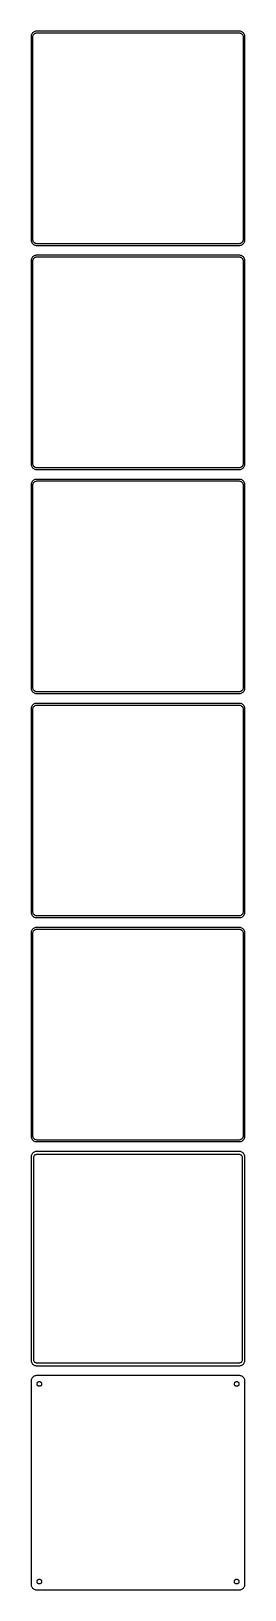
# Model space of a CAD drawing. Header units: metres. Extents: x -98 to 98, y 2963 to 6013.
# Drawn here: x -98 to 98, y 2963 to 4381 of the extents above; entities that cross this region are included whole.
import ezdxf

# ---------------------------------------------------------------- set-up
doc = ezdxf.new("R2010")
doc.units = ezdxf.units.M

msp = doc.modelspace()

# ---------------------------------------------------------------- linework, layer by layer
for p, q in [((-97.4606, 4377.13), (-97.5, 4376.5)), ((-97.5, 4376.5), (-97.5, 4191.5)), ((-97.3429, 4377.74), (-97.4606, 4377.13)), ((-97.1489, 4378.34), (-97.3429, 4377.74)), ((-96.8815, 4378.91), (-97.1489, 4378.34)), ((-96.5451, 4379.44), (-96.8815, 4378.91)), ((-96.1448, 4379.92), (-96.5451, 4379.44)), ((-95.6871, 4380.35), (-96.1448, 4379.92)), ((-96, 4376), (-95.9685, 4376.5)), ((-96, 4192), (-96, 4376)), ((-95.9685, 4376.5), (-95.8743, 4376.99)), ((-95.8743, 4376.99), (-95.7191, 4377.47)), ((-95.7191, 4377.47), (-95.5052, 4377.93)), ((-95.1791, 4380.72), (-95.6871, 4380.35)), ((-95.5052, 4377.93), (-95.2361, 4378.35)), ((-95.2361, 4378.35), (-94.9159, 4378.74)), ((-94.6289, 4381.02), (-95.1791, 4380.72)), ((-94.9159, 4378.74), (-94.5497, 4379.08)), ((-94.0451, 4381.26), (-94.6289, 4381.02)), ((-94.5497, 4379.08), (-94.1433, 4379.38)), ((-94.1433, 4379.38), (-93.7031, 4379.62)), ((-93.4369, 4381.41), (-94.0451, 4381.26)), ((-93.7031, 4379.62), (-93.2361, 4379.8)), ((-92.8139, 4381.49), (-93.4369, 4381.41)), ((-93.2361, 4379.8), (-92.7495, 4379.93)), ((92.8139, 4381.49), (-92.8139, 4381.49)), ((-92.7495, 4379.93), (-92.2512, 4379.99)), ((-92.2512, 4379.99), (92.2512, 4379.99)), ((92.2512, 4379.99), (92.7495, 4379.93)), ((92.7495, 4379.93), (93.2361, 4379.8)), ((93.4369, 4381.41), (92.8139, 4381.49)), ((93.2361, 4379.8), (93.7031, 4379.62)), ((94.0451, 4381.26), (93.4369, 4381.41)), ((93.7031, 4379.62), (94.1433, 4379.38)), ((94.6289, 4381.02), (94.0451, 4381.26)), ((94.1433, 4379.38), (94.5497, 4379.08)), ((94.5497, 4379.08), (94.9159, 4378.74)), ((95.1791, 4380.72), (94.6289, 4381.02)), ((94.9159, 4378.74), (95.2361, 4378.35)), ((95.6871, 4380.35), (95.1791, 4380.72)), ((95.2361, 4378.35), (95.5052, 4377.93)), ((95.5052, 4377.93), (95.7191, 4377.47)), ((96.1448, 4379.92), (95.6871, 4380.35)), ((95.7191, 4377.47), (95.8743, 4376.99)), ((95.8743, 4376.99), (95.9685, 4376.5)), ((95.9685, 4376.5), (96, 4376)), ((96, 4376), (96, 4192)), ((96.5451, 4379.44), (96.1448, 4379.92)), ((96.8815, 4378.91), (96.5451, 4379.44)), ((97.1489, 4378.34), (96.8815, 4378.91)), ((97.3429, 4377.74), (97.1489, 4378.34)), ((97.4606, 4377.13), (97.3429, 4377.74)), ((97.5, 4376.5), (97.4606, 4377.13)), ((97.5, 4191.5), (97.5, 4376.5)), ((-97.5, 4191.5), (-97.4606, 4190.87)), ((-97.4606, 4190.87), (-97.3429, 4190.26)), ((-97.3429, 4190.26), (-97.1489, 4189.66)), ((-97.1489, 4189.66), (-96.8815, 4189.09)), ((-96.8815, 4189.09), (-96.5451, 4188.56)), ((-96.5451, 4188.56), (-96.1448, 4188.08)), ((-96.1448, 4188.08), (-95.6871, 4187.65)), ((-95.9685, 4191.5), (-96, 4192)), ((-95.8743, 4191.01), (-95.9685, 4191.5)), ((-95.7191, 4190.53), (-95.8743, 4191.01)), ((-95.5052, 4190.07), (-95.7191, 4190.53)), ((-95.6871, 4187.65), (-95.1791, 4187.28)), ((-95.2361, 4189.65), (-95.5052, 4190.07)), ((-94.9159, 4189.26), (-95.2361, 4189.65)), ((-95.1791, 4187.28), (-94.6289, 4186.98)), ((-94.5497, 4188.92), (-94.9159, 4189.26)), ((-94.6289, 4186.98), (-94.0451, 4186.74)), ((-94.1433, 4188.62), (-94.5497, 4188.92)), ((-93.7031, 4188.38), (-94.1433, 4188.62)), ((-94.0451, 4186.74), (-93.4369, 4186.59)), ((-93.2361, 4188.2), (-93.7031, 4188.38)), ((-93.4369, 4186.59), (-92.8139, 4186.51)), ((-92.7495, 4188.07), (-93.2361, 4188.2)), ((-92.8139, 4186.51), (92.8139, 4186.51)), ((-92.2512, 4188.01), (-92.7495, 4188.07)), ((92.2512, 4188.01), (-92.2512, 4188.01)), ((92.7495, 4188.07), (92.2512, 4188.01)), ((93.2361, 4188.2), (92.7495, 4188.07)), ((92.8139, 4186.51), (93.4369, 4186.59)), ((93.7031, 4188.38), (93.2361, 4188.2)), ((93.4369, 4186.59), (94.0451, 4186.74)), ((94.1433, 4188.62), (93.7031, 4188.38)), ((94.0451, 4186.74), (94.6289, 4186.98)), ((94.5497, 4188.92), (94.1433, 4188.62)), ((94.9159, 4189.26), (94.5497, 4188.92)), ((94.6289, 4186.98), (95.1791, 4187.28)), ((95.2361, 4189.65), (94.9159, 4189.26)), ((95.1791, 4187.28), (95.6871, 4187.65)), ((95.5052, 4190.07), (95.2361, 4189.65)), ((95.7191, 4190.53), (95.5052, 4190.07)), ((95.6871, 4187.65), (96.1448, 4188.08)), ((95.8743, 4191.01), (95.7191, 4190.53)), ((95.9685, 4191.5), (95.8743, 4191.01)), ((96, 4192), (95.9685, 4191.5)), ((96.1448, 4188.08), (96.5451, 4188.56)), ((96.5451, 4188.56), (96.8815, 4189.09)), ((96.8815, 4189.09), (97.1489, 4189.66)), ((97.1489, 4189.66), (97.3429, 4190.26)), ((97.3429, 4190.26), (97.4606, 4190.87)), ((97.4606, 4190.87), (97.5, 4191.5)), ((-97.4606, 4173.13), (-97.5, 4172.5)), ((-97.5, 4172.5), (-97.5, 3987.5)), ((-97.3429, 4173.74), (-97.4606, 4173.13)), ((-97.1489, 4174.34), (-97.3429, 4173.74)), ((-96.8815, 4174.91), (-97.1489, 4174.34)), ((-96.5451, 4175.44), (-96.8815, 4174.91)), ((-96.1448, 4175.92), (-96.5451, 4175.44)), ((-95.6871, 4176.35), (-96.1448, 4175.92)), ((-96, 4172), (-95.9685, 4172.5)), ((-96, 3988), (-96, 4172)), ((-95.9685, 4172.5), (-95.8743, 4172.99)), ((-95.8743, 4172.99), (-95.7191, 4173.47)), ((-95.7191, 4173.47), (-95.5052, 4173.93)), ((-95.1791, 4176.72), (-95.6871, 4176.35)), ((-95.5052, 4173.93), (-95.2361, 4174.35)), ((-95.2361, 4174.35), (-94.9159, 4174.74)), ((-94.6289, 4177.02), (-95.1791, 4176.72)), ((-94.9159, 4174.74), (-94.5497, 4175.08)), ((-94.0451, 4177.26), (-94.6289, 4177.02)), ((-94.5497, 4175.08), (-94.1433, 4175.38)), ((-94.1433, 4175.38), (-93.7031, 4175.62)), ((-93.4369, 4177.41), (-94.0451, 4177.26)), ((-93.7031, 4175.62), (-93.2361, 4175.8)), ((-92.8139, 4177.49), (-93.4369, 4177.41)), ((-93.2361, 4175.8), (-92.7495, 4175.93)), ((92.8139, 4177.49), (-92.8139, 4177.49)), ((-92.7495, 4175.93), (-92.2512, 4175.99)), ((-92.2512, 4175.99), (92.2512, 4175.99)), ((92.2512, 4175.99), (92.7495, 4175.93)), ((92.7495, 4175.93), (93.2361, 4175.8)), ((93.4369, 4177.41), (92.8139, 4177.49)), ((93.2361, 4175.8), (93.7031, 4175.62)), ((94.0451, 4177.26), (93.4369, 4177.41)), ((93.7031, 4175.62), (94.1433, 4175.38)), ((94.6289, 4177.02), (94.0451, 4177.26)), ((94.1433, 4175.38), (94.5497, 4175.08)), ((94.5497, 4175.08), (94.9159, 4174.74)), ((95.1791, 4176.72), (94.6289, 4177.02)), ((94.9159, 4174.74), (95.2361, 4174.35)), ((95.6871, 4176.35), (95.1791, 4176.72)), ((95.2361, 4174.35), (95.5052, 4173.93)), ((95.5052, 4173.93), (95.7191, 4173.47)), ((96.1448, 4175.92), (95.6871, 4176.35)), ((95.7191, 4173.47), (95.8743, 4172.99)), ((95.8743, 4172.99), (95.9685, 4172.5)), ((95.9685, 4172.5), (96, 4172)), ((96, 4172), (96, 3988)), ((96.5451, 4175.44), (96.1448, 4175.92)), ((96.8815, 4174.91), (96.5451, 4175.44)), ((97.1489, 4174.34), (96.8815, 4174.91)), ((97.3429, 4173.74), (97.1489, 4174.34)), ((97.4606, 4173.13), (97.3429, 4173.74)), ((97.5, 4172.5), (97.4606, 4173.13)), ((97.5, 3987.5), (97.5, 4172.5)), ((-97.5, 3987.5), (-97.4606, 3986.87)), ((-95.9685, 3987.5), (-96, 3988)), ((-95.8743, 3987.01), (-95.9685, 3987.5)), ((95.9685, 3987.5), (95.8743, 3987.01)), ((96, 3988), (95.9685, 3987.5)), ((97.4606, 3986.87), (97.5, 3987.5)), ((-97.4606, 3986.87), (-97.3429, 3986.26)), ((-97.3429, 3986.26), (-97.1489, 3985.66)), ((-97.1489, 3985.66), (-96.8815, 3985.09)), ((-96.8815, 3985.09), (-96.5451, 3984.56)), ((-96.5451, 3984.56), (-96.1448, 3984.08)), ((-96.1448, 3984.08), (-95.6871, 3983.65)), ((-95.7191, 3986.53), (-95.8743, 3987.01)), ((-95.5052, 3986.07), (-95.7191, 3986.53)), ((-95.6871, 3983.65), (-95.1791, 3983.28)), ((-95.2361, 3985.65), (-95.5052, 3986.07)), ((-94.9159, 3985.26), (-95.2361, 3985.65)), ((-95.1791, 3983.28), (-94.6289, 3982.98)), ((-94.5497, 3984.92), (-94.9159, 3985.26)), ((-94.6289, 3982.98), (-94.0451, 3982.74)), ((-94.0451, 3973.26), (-94.6289, 3973.02)), ((-94.1433, 3984.62), (-94.5497, 3984.92)), ((-93.7031, 3984.38), (-94.1433, 3984.62)), ((-94.0451, 3982.74), (-93.4369, 3982.59)), ((-93.4369, 3973.41), (-94.0451, 3973.26)), ((-93.2361, 3984.2), (-93.7031, 3984.38)), ((-93.4369, 3982.59), (-92.8139, 3982.51)), ((-92.8139, 3973.49), (-93.4369, 3973.41)), ((-92.7495, 3984.07), (-93.2361, 3984.2)), ((-92.8139, 3982.51), (92.8139, 3982.51)), ((92.8139, 3973.49), (-92.8139, 3973.49)), ((-92.2512, 3984.01), (-92.7495, 3984.07)), ((92.2512, 3984.01), (-92.2512, 3984.01)), ((92.7495, 3984.07), (92.2512, 3984.01)), ((93.2361, 3984.2), (92.7495, 3984.07)), ((92.8139, 3982.51), (93.4369, 3982.59)), ((93.4369, 3973.41), (92.8139, 3973.49)), ((93.7031, 3984.38), (93.2361, 3984.2)), ((93.4369, 3982.59), (94.0451, 3982.74)), ((94.0451, 3973.26), (93.4369, 3973.41)), ((94.1433, 3984.62), (93.7031, 3984.38)), ((94.0451, 3982.74), (94.6289, 3982.98)), ((94.6289, 3973.02), (94.0451, 3973.26)), ((94.5497, 3984.92), (94.1433, 3984.62)), ((94.9159, 3985.26), (94.5497, 3984.92)), ((94.6289, 3982.98), (95.1791, 3983.28)), ((95.2361, 3985.65), (94.9159, 3985.26)), ((95.1791, 3983.28), (95.6871, 3983.65)), ((95.5052, 3986.07), (95.2361, 3985.65)), ((95.7191, 3986.53), (95.5052, 3986.07)), ((95.6871, 3983.65), (96.1448, 3984.08)), ((95.8743, 3987.01), (95.7191, 3986.53)), ((96.1448, 3984.08), (96.5451, 3984.56)), ((96.5451, 3984.56), (96.8815, 3985.09)), ((96.8815, 3985.09), (97.1489, 3985.66)), ((97.1489, 3985.66), (97.3429, 3986.26)), ((97.3429, 3986.26), (97.4606, 3986.87)), ((-97.4606, 3969.13), (-97.5, 3968.5)), ((-97.5, 3968.5), (-97.5, 3783.5)), ((-97.3429, 3969.74), (-97.4606, 3969.13)), ((-97.1489, 3970.34), (-97.3429, 3969.74)), ((-96.8815, 3970.91), (-97.1489, 3970.34)), ((-96.5451, 3971.44), (-96.8815, 3970.91)), ((-96.1448, 3971.92), (-96.5451, 3971.44)), ((-95.6871, 3972.35), (-96.1448, 3971.92)), ((-96, 3968), (-95.9685, 3968.5)), ((-96, 3784), (-96, 3968)), ((-95.9685, 3968.5), (-95.8743, 3968.99)), ((-95.8743, 3968.99), (-95.7191, 3969.47)), ((-95.7191, 3969.47), (-95.5052, 3969.93)), ((-95.1791, 3972.72), (-95.6871, 3972.35)), ((-95.5052, 3969.93), (-95.2361, 3970.35)), ((-95.2361, 3970.35), (-94.9159, 3970.74)), ((-94.6289, 3973.02), (-95.1791, 3972.72)), ((-94.9159, 3970.74), (-94.5497, 3971.08)), ((-94.5497, 3971.08), (-94.1433, 3971.38)), ((-94.1433, 3971.38), (-93.7031, 3971.62)), ((-93.7031, 3971.62), (-93.2361, 3971.8)), ((-93.2361, 3971.8), (-92.7495, 3971.93)), ((-92.7495, 3971.93), (-92.2512, 3971.99)), ((-92.2512, 3971.99), (92.2512, 3971.99)), ((92.2512, 3971.99), (92.7495, 3971.93)), ((92.7495, 3971.93), (93.2361, 3971.8)), ((93.2361, 3971.8), (93.7031, 3971.62)), ((93.7031, 3971.62), (94.1433, 3971.38)), ((94.1433, 3971.38), (94.5497, 3971.08)), ((94.5497, 3971.08), (94.9159, 3970.74)), ((95.1791, 3972.72), (94.6289, 3973.02)), ((94.9159, 3970.74), (95.2361, 3970.35)), ((95.6871, 3972.35), (95.1791, 3972.72)), ((95.2361, 3970.35), (95.5052, 3969.93)), ((95.5052, 3969.93), (95.7191, 3969.47)), ((96.1448, 3971.92), (95.6871, 3972.35)), ((95.7191, 3969.47), (95.8743, 3968.99)), ((95.8743, 3968.99), (95.9685, 3968.5)), ((95.9685, 3968.5), (96, 3968)), ((96, 3968), (96, 3784)), ((96.5451, 3971.44), (96.1448, 3971.92)), ((96.8815, 3970.91), (96.5451, 3971.44)), ((97.1489, 3970.34), (96.8815, 3970.91)), ((97.3429, 3969.74), (97.1489, 3970.34)), ((97.4606, 3969.13), (97.3429, 3969.74)), ((97.5, 3968.5), (97.4606, 3969.13)), ((97.5, 3783.5), (97.5, 3968.5)), ((-97.5, 3783.5), (-97.4606, 3782.87)), ((-97.4606, 3782.87), (-97.3429, 3782.26)), ((-97.3429, 3782.26), (-97.1489, 3781.66)), ((-97.1489, 3781.66), (-96.8815, 3781.09)), ((-96.8815, 3781.09), (-96.5451, 3780.56)), ((-96.5451, 3780.56), (-96.1448, 3780.08)), ((-96.1448, 3780.08), (-95.6871, 3779.65)), ((-95.9685, 3783.5), (-96, 3784)), ((-95.8743, 3783.01), (-95.9685, 3783.5)), ((-95.7191, 3782.53), (-95.8743, 3783.01)), ((-95.5052, 3782.07), (-95.7191, 3782.53)), ((-95.6871, 3779.65), (-95.1791, 3779.28)), ((-95.2361, 3781.65), (-95.5052, 3782.07)), ((-94.9159, 3781.26), (-95.2361, 3781.65)), ((-95.1791, 3779.28), (-94.6289, 3778.98)), ((-94.5497, 3780.92), (-94.9159, 3781.26)), ((-94.6289, 3778.98), (-94.0451, 3778.74)), ((-94.1433, 3780.62), (-94.5497, 3780.92)), ((-93.7031, 3780.38), (-94.1433, 3780.62)), ((-94.0451, 3778.74), (-93.4369, 3778.59)), ((-93.2361, 3780.2), (-93.7031, 3780.38)), ((-93.4369, 3778.59), (-92.8139, 3778.51)), ((-92.7495, 3780.07), (-93.2361, 3780.2)), ((-92.8139, 3778.51), (92.8139, 3778.51)), ((-92.2512, 3780.01), (-92.7495, 3780.07)), ((92.2512, 3780.01), (-92.2512, 3780.01)), ((92.7495, 3780.07), (92.2512, 3780.01)), ((93.2361, 3780.2), (92.7495, 3780.07)), ((92.8139, 3778.51), (93.4369, 3778.59)), ((93.7031, 3780.38), (93.2361, 3780.2)), ((93.4369, 3778.59), (94.0451, 3778.74)), ((94.1433, 3780.62), (93.7031, 3780.38)), ((94.0451, 3778.74), (94.6289, 3778.98)), ((94.5497, 3780.92), (94.1433, 3780.62)), ((94.9159, 3781.26), (94.5497, 3780.92)), ((94.6289, 3778.98), (95.1791, 3779.28)), ((95.2361, 3781.65), (94.9159, 3781.26)), ((95.1791, 3779.28), (95.6871, 3779.65)), ((95.5052, 3782.07), (95.2361, 3781.65)), ((95.7191, 3782.53), (95.5052, 3782.07)), ((95.6871, 3779.65), (96.1448, 3780.08)), ((95.8743, 3783.01), (95.7191, 3782.53)), ((95.9685, 3783.5), (95.8743, 3783.01)), ((96, 3784), (95.9685, 3783.5)), ((96.1448, 3780.08), (96.5451, 3780.56)), ((96.5451, 3780.56), (96.8815, 3781.09)), ((96.8815, 3781.09), (97.1489, 3781.66)), ((97.1489, 3781.66), (97.3429, 3782.26)), ((97.3429, 3782.26), (97.4606, 3782.87)), ((97.4606, 3782.87), (97.5, 3783.5)), ((-97.4606, 3765.13), (-97.5, 3764.5)), ((-97.5, 3764.5), (-97.5, 3579.5)), ((-97.3429, 3765.74), (-97.4606, 3765.13)), ((-97.1489, 3766.34), (-97.3429, 3765.74)), ((-96.8815, 3766.91), (-97.1489, 3766.34)), ((-96.5451, 3767.44), (-96.8815, 3766.91)), ((-96.1448, 3767.92), (-96.5451, 3767.44)), ((-95.6871, 3768.35), (-96.1448, 3767.92)), ((-96, 3764), (-95.9685, 3764.5)), ((-96, 3580), (-96, 3764)), ((-95.9685, 3764.5), (-95.8743, 3764.99)), ((-95.8743, 3764.99), (-95.7191, 3765.47)), ((-95.7191, 3765.47), (-95.5052, 3765.93)), ((-95.1791, 3768.72), (-95.6871, 3768.35)), ((-95.5052, 3765.93), (-95.2361, 3766.35)), ((-95.2361, 3766.35), (-94.9159, 3766.74)), ((-94.6289, 3769.02), (-95.1791, 3768.72)), ((-94.9159, 3766.74), (-94.5497, 3767.08)), ((-94.0451, 3769.26), (-94.6289, 3769.02)), ((-94.5497, 3767.08), (-94.1433, 3767.38)), ((-94.1433, 3767.38), (-93.7031, 3767.62)), ((-93.4369, 3769.41), (-94.0451, 3769.26)), ((-93.7031, 3767.62), (-93.2361, 3767.8)), ((-92.8139, 3769.49), (-93.4369, 3769.41)), ((-93.2361, 3767.8), (-92.7495, 3767.93)), ((92.8139, 3769.49), (-92.8139, 3769.49)), ((-92.7495, 3767.93), (-92.2512, 3767.99)), ((-92.2512, 3767.99), (92.2512, 3767.99)), ((92.2512, 3767.99), (92.7495, 3767.93)), ((92.7495, 3767.93), (93.2361, 3767.8)), ((93.4369, 3769.41), (92.8139, 3769.49)), ((93.2361, 3767.8), (93.7031, 3767.62)), ((94.0451, 3769.26), (93.4369, 3769.41)), ((93.7031, 3767.62), (94.1433, 3767.38)), ((94.6289, 3769.02), (94.0451, 3769.26)), ((94.1433, 3767.38), (94.5497, 3767.08)), ((94.5497, 3767.08), (94.9159, 3766.74)), ((95.1791, 3768.72), (94.6289, 3769.02)), ((94.9159, 3766.74), (95.2361, 3766.35)), ((95.6871, 3768.35), (95.1791, 3768.72)), ((95.2361, 3766.35), (95.5052, 3765.93)), ((95.5052, 3765.93), (95.7191, 3765.47)), ((96.1448, 3767.92), (95.6871, 3768.35)), ((95.7191, 3765.47), (95.8743, 3764.99)), ((95.8743, 3764.99), (95.9685, 3764.5)), ((95.9685, 3764.5), (96, 3764)), ((96, 3764), (96, 3580)), ((96.5451, 3767.44), (96.1448, 3767.92)), ((96.8815, 3766.91), (96.5451, 3767.44)), ((97.1489, 3766.34), (96.8815, 3766.91)), ((97.3429, 3765.74), (97.1489, 3766.34)), ((97.4606, 3765.13), (97.3429, 3765.74)), ((97.5, 3764.5), (97.4606, 3765.13)), ((97.5, 3579.5), (97.5, 3764.5)), ((-97.5, 3579.5), (-97.4606, 3578.87)), ((-97.4606, 3578.87), (-97.3429, 3578.26)), ((-97.3429, 3578.26), (-97.1489, 3577.66)), ((-97.1489, 3577.66), (-96.8815, 3577.09)), ((-96.8815, 3577.09), (-96.5451, 3576.56)), ((-96.5451, 3576.56), (-96.1448, 3576.08)), ((-96.1448, 3576.08), (-95.6871, 3575.65)), ((-95.9685, 3579.5), (-96, 3580)), ((-95.8743, 3579.01), (-95.9685, 3579.5)), ((-95.7191, 3578.53), (-95.8743, 3579.01)), ((-95.5052, 3578.07), (-95.7191, 3578.53)), ((-95.2361, 3577.65), (-95.5052, 3578.07)), ((-94.9159, 3577.26), (-95.2361, 3577.65)), ((-94.5497, 3576.92), (-94.9159, 3577.26)), ((-94.1433, 3576.62), (-94.5497, 3576.92)), ((-93.7031, 3576.38), (-94.1433, 3576.62)), ((-93.2361, 3576.2), (-93.7031, 3576.38)), ((-92.7495, 3576.07), (-93.2361, 3576.2)), ((-92.2512, 3576.01), (-92.7495, 3576.07)), ((92.2512, 3576.01), (-92.2512, 3576.01)), ((92.7495, 3576.07), (92.2512, 3576.01)), ((93.2361, 3576.2), (92.7495, 3576.07)), ((93.7031, 3576.38), (93.2361, 3576.2)), ((94.1433, 3576.62), (93.7031, 3576.38)), ((94.5497, 3576.92), (94.1433, 3576.62)), ((94.9159, 3577.26), (94.5497, 3576.92)), ((95.2361, 3577.65), (94.9159, 3577.26)), ((95.5052, 3578.07), (95.2361, 3577.65)), ((95.7191, 3578.53), (95.5052, 3578.07)), ((95.6871, 3575.65), (96.1448, 3576.08)), ((95.8743, 3579.01), (95.7191, 3578.53)), ((95.9685, 3579.5), (95.8743, 3579.01)), ((96, 3580), (95.9685, 3579.5)), ((96.1448, 3576.08), (96.5451, 3576.56)), ((96.5451, 3576.56), (96.8815, 3577.09)), ((96.8815, 3577.09), (97.1489, 3577.66)), ((97.1489, 3577.66), (97.3429, 3578.26)), ((97.3429, 3578.26), (97.4606, 3578.87)), ((97.4606, 3578.87), (97.5, 3579.5)), ((-97.3429, 3561.74), (-97.4606, 3561.13)), ((-97.1489, 3562.34), (-97.3429, 3561.74)), ((-96.8815, 3562.91), (-97.1489, 3562.34)), ((-96.5451, 3563.44), (-96.8815, 3562.91)), ((-96.1448, 3563.92), (-96.5451, 3563.44)), ((-95.6871, 3564.35), (-96.1448, 3563.92)), ((-95.7191, 3561.47), (-95.5052, 3561.93)), ((-95.6871, 3575.65), (-95.1791, 3575.28)), ((-95.1791, 3564.72), (-95.6871, 3564.35)), ((-95.5052, 3561.93), (-95.2361, 3562.35)), ((-95.2361, 3562.35), (-94.9159, 3562.74)), ((-95.1791, 3575.28), (-94.6289, 3574.98)), ((-94.6289, 3565.02), (-95.1791, 3564.72)), ((-94.9159, 3562.74), (-94.5497, 3563.08)), ((-94.6289, 3574.98), (-94.0451, 3574.74)), ((-94.0451, 3565.26), (-94.6289, 3565.02)), ((-94.5497, 3563.08), (-94.1433, 3563.38)), ((-94.1433, 3563.38), (-93.7031, 3563.62)), ((-94.0451, 3574.74), (-93.4369, 3574.59)), ((-93.4369, 3565.41), (-94.0451, 3565.26)), ((-93.7031, 3563.62), (-93.2361, 3563.8)), ((-93.4369, 3574.59), (-92.8139, 3574.51)), ((-92.8139, 3565.49), (-93.4369, 3565.41)), ((-93.2361, 3563.8), (-92.7495, 3563.93)), ((-92.8139, 3574.51), (92.8139, 3574.51)), ((92.8139, 3565.49), (-92.8139, 3565.49)), ((-92.7495, 3563.93), (-92.2512, 3563.99)), ((-92.2512, 3563.99), (92.2512, 3563.99)), ((92.2512, 3563.99), (92.7495, 3563.93)), ((92.7495, 3563.93), (93.2361, 3563.8)), ((92.8139, 3574.51), (93.4369, 3574.59)), ((93.4369, 3565.41), (92.8139, 3565.49)), ((93.2361, 3563.8), (93.7031, 3563.62)), ((93.4369, 3574.59), (94.0451, 3574.74)), ((94.0451, 3565.26), (93.4369, 3565.41)), ((93.7031, 3563.62), (94.1433, 3563.38)), ((94.0451, 3574.74), (94.6289, 3574.98)), ((94.6289, 3565.02), (94.0451, 3565.26)), ((94.1433, 3563.38), (94.5497, 3563.08)), ((94.5497, 3563.08), (94.9159, 3562.74)), ((94.6289, 3574.98), (95.1791, 3575.28)), ((95.1791, 3564.72), (94.6289, 3565.02)), ((94.9159, 3562.74), (95.2361, 3562.35)), ((95.1791, 3575.28), (95.6871, 3575.65)), ((95.6871, 3564.35), (95.1791, 3564.72)), ((95.2361, 3562.35), (95.5052, 3561.93)), ((95.5052, 3561.93), (95.7191, 3561.47)), ((96.1448, 3563.92), (95.6871, 3564.35)), ((96.5451, 3563.44), (96.1448, 3563.92)), ((96.8815, 3562.91), (96.5451, 3563.44)), ((97.1489, 3562.34), (96.8815, 3562.91)), ((97.3429, 3561.74), (97.1489, 3562.34)), ((97.4606, 3561.13), (97.3429, 3561.74)), ((-97.4606, 3561.13), (-97.5, 3560.5)), ((-97.5, 3560.5), (-97.5, 3375.5)), ((-96, 3560), (-95.9685, 3560.5)), ((-96, 3376), (-96, 3560)), ((-95.9685, 3560.5), (-95.8743, 3560.99)), ((-95.8743, 3560.99), (-95.7191, 3561.47)), ((95.7191, 3561.47), (95.8743, 3560.99)), ((95.8743, 3560.99), (95.9685, 3560.5)), ((95.9685, 3560.5), (96, 3560)), ((96, 3560), (96, 3376)), ((97.5, 3560.5), (97.4606, 3561.13)), ((97.5, 3375.5), (97.5, 3560.5)), ((-97.5, 3375.5), (-97.4606, 3374.87)), ((-97.4606, 3374.87), (-97.3429, 3374.26)), ((-97.3429, 3374.26), (-97.1489, 3373.66)), ((-97.1489, 3373.66), (-96.8815, 3373.09)), ((-96.8815, 3373.09), (-96.5451, 3372.56)), ((-96.5451, 3372.56), (-96.1448, 3372.08)), ((-96.1448, 3372.08), (-95.6871, 3371.65)), ((-95.9685, 3375.5), (-96, 3376)), ((-95.8743, 3375.01), (-95.9685, 3375.5)), ((-95.7191, 3374.53), (-95.8743, 3375.01)), ((-95.5052, 3374.07), (-95.7191, 3374.53)), ((-95.6871, 3371.65), (-95.1791, 3371.28)), ((-95.2361, 3373.65), (-95.5052, 3374.07)), ((-94.9159, 3373.26), (-95.2361, 3373.65)), ((-95.1791, 3371.28), (-94.6289, 3370.98)), ((-94.5497, 3372.92), (-94.9159, 3373.26)), ((-94.6289, 3370.98), (-94.0451, 3370.74)), ((-94.1433, 3372.62), (-94.5497, 3372.92)), ((-93.7031, 3372.38), (-94.1433, 3372.62)), ((-94.0451, 3370.74), (-93.4369, 3370.59)), ((-93.2361, 3372.2), (-93.7031, 3372.38)), ((-93.4369, 3370.59), (-92.8139, 3370.51)), ((-92.7495, 3372.07), (-93.2361, 3372.2)), ((-92.8139, 3370.51), (92.8139, 3370.51)), ((-92.2512, 3372.01), (-92.7495, 3372.07)), ((92.2512, 3372.01), (-92.2512, 3372.01)), ((92.7495, 3372.07), (92.2512, 3372.01)), ((93.2361, 3372.2), (92.7495, 3372.07)), ((92.8139, 3370.51), (93.4369, 3370.59)), ((93.7031, 3372.38), (93.2361, 3372.2)), ((93.4369, 3370.59), (94.0451, 3370.74)), ((94.1433, 3372.62), (93.7031, 3372.38)), ((94.0451, 3370.74), (94.6289, 3370.98)), ((94.5497, 3372.92), (94.1433, 3372.62)), ((94.9159, 3373.26), (94.5497, 3372.92)), ((94.6289, 3370.98), (95.1791, 3371.28)), ((95.2361, 3373.65), (94.9159, 3373.26)), ((95.1791, 3371.28), (95.6871, 3371.65)), ((95.5052, 3374.07), (95.2361, 3373.65)), ((95.7191, 3374.53), (95.5052, 3374.07)), ((95.6871, 3371.65), (96.1448, 3372.08)), ((95.8743, 3375.01), (95.7191, 3374.53)), ((95.9685, 3375.5), (95.8743, 3375.01)), ((96, 3376), (95.9685, 3375.5)), ((96.1448, 3372.08), (96.5451, 3372.56)), ((96.5451, 3372.56), (96.8815, 3373.09)), ((96.8815, 3373.09), (97.1489, 3373.66)), ((97.1489, 3373.66), (97.3429, 3374.26)), ((97.3429, 3374.26), (97.4606, 3374.87)), ((97.4606, 3374.87), (97.5, 3375.5)), ((-97.4606, 3357.13), (-97.5, 3356.5)), ((-97.5, 3356.5), (-97.5, 3171.5)), ((-97.3429, 3357.74), (-97.4606, 3357.13)), ((-97.1489, 3358.34), (-97.3429, 3357.74)), ((-96.8815, 3358.91), (-97.1489, 3358.34)), ((-96.5451, 3359.44), (-96.8815, 3358.91)), ((-96.1448, 3359.92), (-96.5451, 3359.44)), ((-95.6871, 3360.35), (-96.1448, 3359.92)), ((-95.1791, 3360.72), (-95.6871, 3360.35)), ((-94.6289, 3361.02), (-95.1791, 3360.72)), ((-95.1129, 3356), (-95.0884, 3356.39)), ((-95.1129, 3172), (-95.1129, 3356)), ((-95.0884, 3356.39), (-95.0151, 3356.77)), ((-95.0151, 3356.77), (-94.8943, 3357.15)), ((-94.8943, 3357.15), (-94.7279, 3357.5)), ((-94.7279, 3357.5), (-94.5184, 3357.83)), ((-94.0451, 3361.26), (-94.6289, 3361.02)), ((-94.5184, 3357.83), (-94.2692, 3358.13)), ((-94.2692, 3358.13), (-93.9843, 3358.4)), ((-93.4369, 3361.41), (-94.0451, 3361.26)), ((-93.9843, 3358.4), (-93.668, 3358.63)), ((-93.668, 3358.63), (-93.3254, 3358.82)), ((-92.8139, 3361.49), (-93.4369, 3361.41)), ((-93.3254, 3358.82), (-92.9619, 3358.96)), ((-92.9619, 3358.96), (-92.5833, 3359.06)), ((92.8139, 3361.49), (-92.8139, 3361.49)), ((-92.5833, 3359.06), (-92.1955, 3359.11)), ((-92.1955, 3359.11), (92.1955, 3359.11)), ((92.1955, 3359.11), (92.5833, 3359.06)), ((92.5833, 3359.06), (92.9619, 3358.96)), ((93.4369, 3361.41), (92.8139, 3361.49)), ((92.9619, 3358.96), (93.3254, 3358.82)), ((93.3254, 3358.82), (93.668, 3358.63)), ((94.0451, 3361.26), (93.4369, 3361.41)), ((93.668, 3358.63), (93.9843, 3358.4)), ((93.9843, 3358.4), (94.2692, 3358.13)), ((94.6289, 3361.02), (94.0451, 3361.26)), ((94.2692, 3358.13), (94.5184, 3357.83)), ((94.5184, 3357.83), (94.7279, 3357.5)), ((95.1791, 3360.72), (94.6289, 3361.02)), ((94.7279, 3357.5), (94.8943, 3357.15)), ((94.8943, 3357.15), (95.0151, 3356.77)), ((95.0151, 3356.77), (95.0884, 3356.39)), ((95.0884, 3356.39), (95.1129, 3356)), ((95.1129, 3356), (95.1129, 3172)), ((95.6871, 3360.35), (95.1791, 3360.72)), ((96.1448, 3359.92), (95.6871, 3360.35)), ((96.5451, 3359.44), (96.1448, 3359.92)), ((96.8815, 3358.91), (96.5451, 3359.44)), ((97.1489, 3358.34), (96.8815, 3358.91)), ((97.3429, 3357.74), (97.1489, 3358.34)), ((97.4606, 3357.13), (97.3429, 3357.74)), ((97.5, 3356.5), (97.4606, 3357.13)), ((97.5, 3171.5), (97.5, 3356.5)), ((-97.5, 3171.5), (-97.4606, 3170.87)), ((-97.4606, 3170.87), (-97.3429, 3170.26)), ((-97.3429, 3170.26), (-97.1489, 3169.66)), ((-97.1489, 3169.66), (-96.8815, 3169.09)), ((-96.8815, 3169.09), (-96.5451, 3168.56)), ((-96.5451, 3168.56), (-96.1448, 3168.08)), ((-96.1448, 3168.08), (-95.6871, 3167.65)), ((-95.6871, 3167.65), (-95.1791, 3167.28)), ((-95.1791, 3167.28), (-94.6289, 3166.98)), ((-95.0884, 3171.61), (-95.1129, 3172)), ((-95.0151, 3171.23), (-95.0884, 3171.61)), ((-94.8943, 3170.85), (-95.0151, 3171.23)), ((-94.7279, 3170.5), (-94.8943, 3170.85)), ((-94.5184, 3170.17), (-94.7279, 3170.5)), ((-94.6289, 3166.98), (-94.0451, 3166.74)), ((-94.2692, 3169.87), (-94.5184, 3170.17)), ((-93.9843, 3169.6), (-94.2692, 3169.87)), ((-94.0451, 3166.74), (-93.4369, 3166.59)), ((-93.668, 3169.37), (-93.9843, 3169.6)), ((-93.3254, 3169.18), (-93.668, 3169.37)), ((-93.4369, 3166.59), (-92.8139, 3166.51)), ((-92.9619, 3169.04), (-93.3254, 3169.18)), ((-92.5833, 3168.94), (-92.9619, 3169.04)), ((-92.8139, 3166.51), (92.8139, 3166.51)), ((-92.1955, 3168.89), (-92.5833, 3168.94)), ((92.1955, 3168.89), (-92.1955, 3168.89)), ((92.5833, 3168.94), (92.1955, 3168.89)), ((92.9619, 3169.04), (92.5833, 3168.94)), ((92.8139, 3166.51), (93.4369, 3166.59)), ((93.3254, 3169.18), (92.9619, 3169.04)), ((93.668, 3169.37), (93.3254, 3169.18)), ((93.4369, 3166.59), (94.0451, 3166.74)), ((93.9843, 3169.6), (93.668, 3169.37)), ((94.2692, 3169.87), (93.9843, 3169.6)), ((94.0451, 3166.74), (94.6289, 3166.98)), ((94.5184, 3170.17), (94.2692, 3169.87)), ((94.7279, 3170.5), (94.5184, 3170.17)), ((94.6289, 3166.98), (95.1791, 3167.28)), ((94.8943, 3170.85), (94.7279, 3170.5)), ((95.0151, 3171.23), (94.8943, 3170.85)), ((95.0884, 3171.61), (95.0151, 3171.23)), ((95.1129, 3172), (95.0884, 3171.61)), ((95.1791, 3167.28), (95.6871, 3167.65)), ((95.6871, 3167.65), (96.1448, 3168.08)), ((96.1448, 3168.08), (96.5451, 3168.56)), ((96.5451, 3168.56), (96.8815, 3169.09)), ((96.8815, 3169.09), (97.1489, 3169.66)), ((97.1489, 3169.66), (97.3429, 3170.26)), ((97.3429, 3170.26), (97.4606, 3170.87)), ((97.4606, 3170.87), (97.5, 3171.5)), ((-97.4606, 3153.13), (-97.5, 3152.5)), ((-97.5, 3152.5), (-97.5, 2967.5)), ((-97.3429, 3153.74), (-97.4606, 3153.13)), ((-97.1489, 3154.34), (-97.3429, 3153.74)), ((-96.8815, 3154.91), (-97.1489, 3154.34)), ((-96.5451, 3155.44), (-96.8815, 3154.91)), ((-96.1448, 3155.92), (-96.5451, 3155.44)), ((-95.6871, 3156.35), (-96.1448, 3155.92)), ((-95.1791, 3156.72), (-95.6871, 3156.35)), ((-94.6289, 3157.02), (-95.1791, 3156.72)), ((-94.0451, 3157.26), (-94.6289, 3157.02)), ((-93.4369, 3157.41), (-94.0451, 3157.26)), ((-92.8139, 3157.49), (-93.4369, 3157.41)), ((92.8139, 3157.49), (-92.8139, 3157.49)), ((-92.1353, 3150), (-92.1185, 3150.27)), ((-92.1185, 3150.27), (-92.0682, 3150.53)), ((-92.0682, 3150.53), (-91.9853, 3150.79)), ((-91.9853, 3150.79), (-91.8712, 3151.03)), ((-91.8712, 3151.03), (-91.7275, 3151.26)), ((-91.7275, 3151.26), (-91.5566, 3151.46)), ((-91.5566, 3151.46), (-91.3611, 3151.65)), ((-91.3611, 3151.65), (-91.1441, 3151.8)), ((-91.1441, 3151.8), (-90.9092, 3151.93)), ((-90.9092, 3151.93), (-90.6598, 3152.03)), ((-90.6598, 3152.03), (-90.4001, 3152.1)), ((-90.4001, 3152.1), (-90.1341, 3152.13)), ((-90.1341, 3152.13), (-89.8659, 3152.13)), ((-89.8659, 3152.13), (-89.5999, 3152.1)), ((-89.5999, 3152.1), (-89.3401, 3152.03)), ((-89.3401, 3152.03), (-89.0908, 3151.93)), ((-89.0908, 3151.93), (-88.8559, 3151.8)), ((-88.8559, 3151.8), (-88.6389, 3151.65)), ((-88.6389, 3151.65), (-88.4434, 3151.46)), ((-88.4434, 3151.46), (-88.2725, 3151.26)), ((-88.2725, 3151.26), (-88.1288, 3151.03)), ((-88.1288, 3151.03), (-88.0146, 3150.79)), ((-88.0146, 3150.79), (-87.9318, 3150.53)), ((-87.9318, 3150.53), (-87.8815, 3150.27)), ((-87.8815, 3150.27), (-87.8647, 3150)), ((87.8647, 3150), (87.8815, 3150.27)), ((87.8815, 3150.27), (87.9318, 3150.53)), ((87.9318, 3150.53), (88.0146, 3150.79)), ((88.0146, 3150.79), (88.1288, 3151.03)), ((88.1288, 3151.03), (88.2725, 3151.26)), ((88.2725, 3151.26), (88.4434, 3151.46)), ((88.4434, 3151.46), (88.6389, 3151.65)), ((88.6389, 3151.65), (88.8559, 3151.8)), ((88.8559, 3151.8), (89.0908, 3151.93)), ((89.0908, 3151.93), (89.3401, 3152.03)), ((89.3401, 3152.03), (89.5999, 3152.1)), ((89.5999, 3152.1), (89.8659, 3152.13)), ((89.8659, 3152.13), (90.1341, 3152.13)), ((90.1341, 3152.13), (90.4001, 3152.1)), ((90.4001, 3152.1), (90.6598, 3152.03)), ((90.6598, 3152.03), (90.9092, 3151.93)), ((90.9092, 3151.93), (91.1441, 3151.8)), ((91.1441, 3151.8), (91.3611, 3151.65)), ((91.3611, 3151.65), (91.5566, 3151.46)), ((91.5566, 3151.46), (91.7275, 3151.26)), ((91.7275, 3151.26), (91.8712, 3151.03)), ((91.8712, 3151.03), (91.9853, 3150.79)), ((91.9853, 3150.79), (92.0682, 3150.53)), ((92.0682, 3150.53), (92.1185, 3150.27)), ((92.1185, 3150.27), (92.1353, 3150)), ((93.4369, 3157.41), (92.8139, 3157.49)), ((94.0451, 3157.26), (93.4369, 3157.41)), ((94.6289, 3157.02), (94.0451, 3157.26)), ((95.1791, 3156.72), (94.6289, 3157.02)), ((95.6871, 3156.35), (95.1791, 3156.72)), ((96.1448, 3155.92), (95.6871, 3156.35)), ((96.5451, 3155.44), (96.1448, 3155.92)), ((96.8815, 3154.91), (96.5451, 3155.44)), ((97.1489, 3154.34), (96.8815, 3154.91)), ((97.3429, 3153.74), (97.1489, 3154.34)), ((97.4606, 3153.13), (97.3429, 3153.74)), ((97.5, 3152.5), (97.4606, 3153.13)), ((97.5, 2967.5), (97.5, 3152.5)), ((-92.1185, 3149.73), (-92.1353, 3150)), ((-92.0682, 3149.47), (-92.1185, 3149.73)), ((-91.9853, 3149.21), (-92.0682, 3149.47)), ((-91.8712, 3148.97), (-91.9853, 3149.21)), ((-91.7275, 3148.74), (-91.8712, 3148.97)), ((-91.5566, 3148.54), (-91.7275, 3148.74)), ((-91.3611, 3148.35), (-91.5566, 3148.54)), ((-91.1441, 3148.2), (-91.3611, 3148.35)), ((-90.9092, 3148.07), (-91.1441, 3148.2)), ((-90.6598, 3147.97), (-90.9092, 3148.07)), ((-90.4001, 3147.9), (-90.6598, 3147.97)), ((-90.1341, 3147.87), (-90.4001, 3147.9)), ((-89.8659, 3147.87), (-90.1341, 3147.87)), ((-89.5999, 3147.9), (-89.8659, 3147.87)), ((-89.3401, 3147.97), (-89.5999, 3147.9)), ((-89.0908, 3148.07), (-89.3401, 3147.97)), ((-88.8559, 3148.2), (-89.0908, 3148.07)), ((-88.6389, 3148.35), (-88.8559, 3148.2)), ((-88.4434, 3148.54), (-88.6389, 3148.35)), ((-88.2725, 3148.74), (-88.4434, 3148.54)), ((-88.1288, 3148.97), (-88.2725, 3148.74)), ((-88.0146, 3149.21), (-88.1288, 3148.97)), ((-87.9318, 3149.47), (-88.0146, 3149.21)), ((-87.8815, 3149.73), (-87.9318, 3149.47)), ((-87.8647, 3150), (-87.8815, 3149.73)), ((87.8815, 3149.73), (87.8647, 3150)), ((87.9318, 3149.47), (87.8815, 3149.73)), ((88.0146, 3149.21), (87.9318, 3149.47)), ((88.1288, 3148.97), (88.0146, 3149.21)), ((88.2725, 3148.74), (88.1288, 3148.97)), ((88.4434, 3148.54), (88.2725, 3148.74)), ((88.6389, 3148.35), (88.4434, 3148.54)), ((88.8559, 3148.2), (88.6389, 3148.35)), ((89.0908, 3148.07), (88.8559, 3148.2)), ((89.3401, 3147.97), (89.0908, 3148.07)), ((89.5999, 3147.9), (89.3401, 3147.97)), ((89.8659, 3147.87), (89.5999, 3147.9)), ((90.1341, 3147.87), (89.8659, 3147.87)), ((90.4001, 3147.9), (90.1341, 3147.87)), ((90.6598, 3147.97), (90.4001, 3147.9)), ((90.9092, 3148.07), (90.6598, 3147.97)), ((91.1441, 3148.2), (90.9092, 3148.07)), ((91.3611, 3148.35), (91.1441, 3148.2)), ((91.5566, 3148.54), (91.3611, 3148.35)), ((91.7275, 3148.74), (91.5566, 3148.54)), ((91.8712, 3148.97), (91.7275, 3148.74)), ((91.9853, 3149.21), (91.8712, 3148.97)), ((92.0682, 3149.47), (91.9853, 3149.21)), ((92.1185, 3149.73), (92.0682, 3149.47)), ((92.1353, 3150), (92.1185, 3149.73)), ((-97.5, 2967.5), (-97.4606, 2966.87)), ((-97.4606, 2966.87), (-97.3429, 2966.26)), ((-97.3429, 2966.26), (-97.1489, 2965.66)), ((-92.1353, 2970), (-92.1185, 2970.27)), ((-92.1185, 2969.73), (-92.1353, 2970)), ((-92.1185, 2970.27), (-92.0682, 2970.53)), ((-92.0682, 2969.47), (-92.1185, 2969.73)), ((-92.0682, 2970.53), (-91.9853, 2970.79)), ((-91.9853, 2969.21), (-92.0682, 2969.47)), ((-91.9853, 2970.79), (-91.8712, 2971.03)), ((-91.8712, 2968.97), (-91.9853, 2969.21)), ((-91.8712, 2971.03), (-91.7275, 2971.26)), ((-91.7275, 2968.74), (-91.8712, 2968.97)), ((-91.7275, 2971.26), (-91.5566, 2971.46)), ((-91.5566, 2968.54), (-91.7275, 2968.74)), ((-91.5566, 2971.46), (-91.3611, 2971.65)), ((-91.3611, 2968.35), (-91.5566, 2968.54)), ((-91.3611, 2971.65), (-91.1441, 2971.8)), ((-91.1441, 2968.2), (-91.3611, 2968.35)), ((-91.1441, 2971.8), (-90.9092, 2971.93)), ((-90.9092, 2968.07), (-91.1441, 2968.2)), ((-90.9092, 2971.93), (-90.6598, 2972.03)), ((-90.6598, 2967.97), (-90.9092, 2968.07)), ((-90.6598, 2972.03), (-90.4001, 2972.1)), ((-90.4001, 2967.9), (-90.6598, 2967.97)), ((-90.4001, 2972.1), (-90.1341, 2972.13)), ((-90.1341, 2967.87), (-90.4001, 2967.9)), ((-90.1341, 2972.13), (-89.8659, 2972.13)), ((-89.8659, 2967.87), (-90.1341, 2967.87)), ((-89.8659, 2972.13), (-89.5999, 2972.1)), ((-89.5999, 2967.9), (-89.8659, 2967.87)), ((-89.5999, 2972.1), (-89.3401, 2972.03)), ((-89.3401, 2967.97), (-89.5999, 2967.9)), ((-89.3401, 2972.03), (-89.0908, 2971.93)), ((-89.0908, 2968.07), (-89.3401, 2967.97)), ((-89.0908, 2971.93), (-88.8559, 2971.8)), ((-88.8559, 2968.2), (-89.0908, 2968.07)), ((-88.8559, 2971.8), (-88.6389, 2971.65)), ((-88.6389, 2968.35), (-88.8559, 2968.2)), ((-88.6389, 2971.65), (-88.4434, 2971.46)), ((-88.4434, 2968.54), (-88.6389, 2968.35)), ((-88.4434, 2971.46), (-88.2725, 2971.26)), ((-88.2725, 2968.74), (-88.4434, 2968.54)), ((-88.2725, 2971.26), (-88.1288, 2971.03)), ((-88.1288, 2968.97), (-88.2725, 2968.74)), ((-88.1288, 2971.03), (-88.0146, 2970.79)), ((-88.0146, 2969.21), (-88.1288, 2968.97)), ((-88.0146, 2970.79), (-87.9318, 2970.53)), ((-87.9318, 2969.47), (-88.0146, 2969.21)), ((-87.9318, 2970.53), (-87.8815, 2970.27)), ((-87.8815, 2969.73), (-87.9318, 2969.47)), ((-87.8815, 2970.27), (-87.8647, 2970)), ((-87.8647, 2970), (-87.8815, 2969.73)), ((87.8647, 2970), (87.8815, 2970.27)), ((87.8815, 2969.73), (87.8647, 2970)), ((87.8815, 2970.27), (87.9318, 2970.53)), ((87.9318, 2969.47), (87.8815, 2969.73)), ((87.9318, 2970.53), (88.0146, 2970.79)), ((88.0146, 2969.21), (87.9318, 2969.47)), ((88.0146, 2970.79), (88.1288, 2971.03)), ((88.1288, 2968.97), (88.0146, 2969.21)), ((88.1288, 2971.03), (88.2725, 2971.26)), ((88.2725, 2968.74), (88.1288, 2968.97)), ((88.2725, 2971.26), (88.4434, 2971.46)), ((88.4434, 2968.54), (88.2725, 2968.74)), ((88.4434, 2971.46), (88.6389, 2971.65)), ((88.6389, 2968.35), (88.4434, 2968.54)), ((88.6389, 2971.65), (88.8559, 2971.8)), ((88.8559, 2968.2), (88.6389, 2968.35)), ((88.8559, 2971.8), (89.0908, 2971.93)), ((89.0908, 2968.07), (88.8559, 2968.2)), ((89.0908, 2971.93), (89.3401, 2972.03)), ((89.3401, 2967.97), (89.0908, 2968.07)), ((89.3401, 2972.03), (89.5999, 2972.1)), ((89.5999, 2967.9), (89.3401, 2967.97)), ((89.5999, 2972.1), (89.8659, 2972.13)), ((89.8659, 2967.87), (89.5999, 2967.9)), ((89.8659, 2972.13), (90.1341, 2972.13)), ((90.1341, 2967.87), (89.8659, 2967.87)), ((90.1341, 2972.13), (90.4001, 2972.1)), ((90.4001, 2967.9), (90.1341, 2967.87)), ((90.4001, 2972.1), (90.6598, 2972.03)), ((90.6598, 2967.97), (90.4001, 2967.9)), ((90.6598, 2972.03), (90.9092, 2971.93)), ((90.9092, 2968.07), (90.6598, 2967.97)), ((90.9092, 2971.93), (91.1441, 2971.8)), ((91.1441, 2968.2), (90.9092, 2968.07)), ((91.1441, 2971.8), (91.3611, 2971.65)), ((91.3611, 2968.35), (91.1441, 2968.2)), ((91.3611, 2971.65), (91.5566, 2971.46)), ((91.5566, 2968.54), (91.3611, 2968.35)), ((91.5566, 2971.46), (91.7275, 2971.26)), ((91.7275, 2968.74), (91.5566, 2968.54)), ((91.7275, 2971.26), (91.8712, 2971.03)), ((91.8712, 2968.97), (91.7275, 2968.74)), ((91.8712, 2971.03), (91.9853, 2970.79)), ((91.9853, 2969.21), (91.8712, 2968.97)), ((91.9853, 2970.79), (92.0682, 2970.53)), ((92.0682, 2969.47), (91.9853, 2969.21)), ((92.0682, 2970.53), (92.1185, 2970.27)), ((92.1185, 2969.73), (92.0682, 2969.47)), ((92.1185, 2970.27), (92.1353, 2970)), ((92.1353, 2970), (92.1185, 2969.73)), ((97.1489, 2965.66), (97.3429, 2966.26)), ((97.3429, 2966.26), (97.4606, 2966.87)), ((97.4606, 2966.87), (97.5, 2967.5)), ((-97.1489, 2965.66), (-96.8815, 2965.09)), ((-96.8815, 2965.09), (-96.5451, 2964.56)), ((-96.5451, 2964.56), (-96.1448, 2964.08)), ((-96.1448, 2964.08), (-95.6871, 2963.65)), ((-95.6871, 2963.65), (-95.1791, 2963.28)), ((-95.1791, 2963.28), (-94.6289, 2962.98)), ((-94.6289, 2962.98), (-94.0451, 2962.74)), ((-94.0451, 2962.74), (-93.4369, 2962.59)), ((-93.4369, 2962.59), (-92.8139, 2962.51)), ((-92.8139, 2962.51), (92.8139, 2962.51)), ((92.8139, 2962.51), (93.4369, 2962.59)), ((93.4369, 2962.59), (94.0451, 2962.74)), ((94.0451, 2962.74), (94.6289, 2962.98)), ((94.6289, 2962.98), (95.1791, 2963.28)), ((95.1791, 2963.28), (95.6871, 2963.65)), ((95.6871, 2963.65), (96.1448, 2964.08)), ((96.1448, 2964.08), (96.5451, 2964.56)), ((96.5451, 2964.56), (96.8815, 2965.09)), ((96.8815, 2965.09), (97.1489, 2965.66))]:
    msp.add_line(p, q)

doc.saveas('drawing.dxf')
